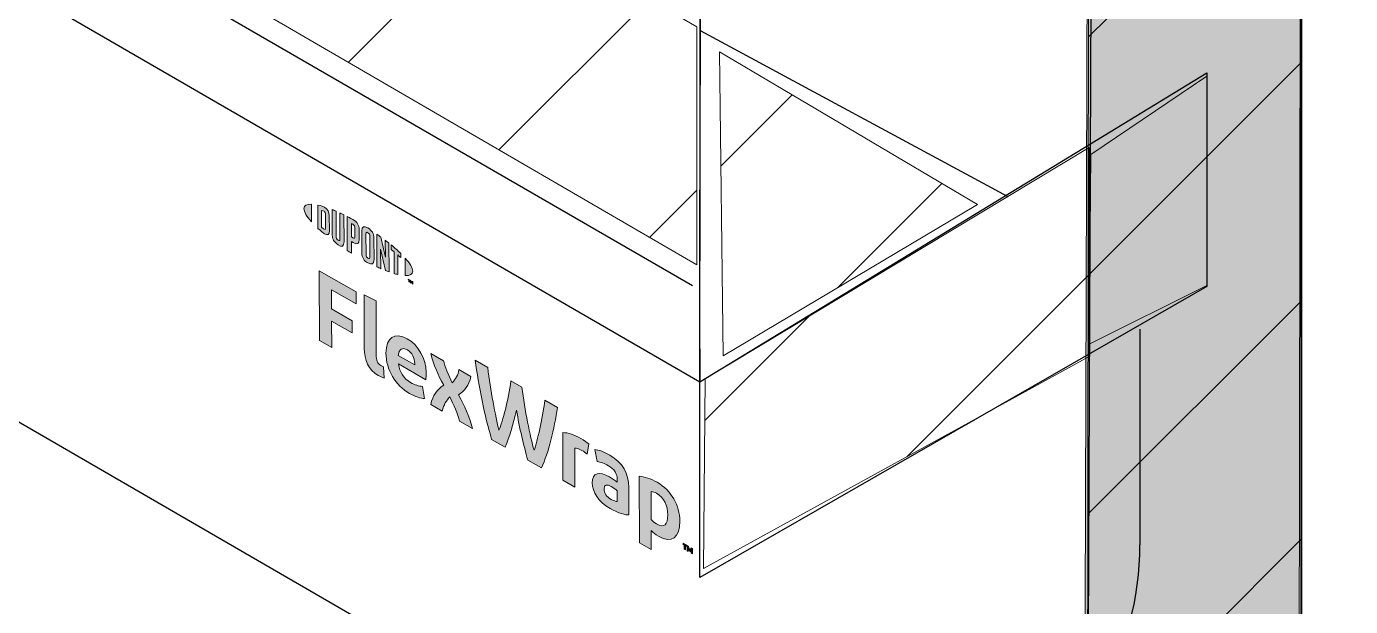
# Model space of a CAD drawing. Extents: x -1337 to 5791, y -3809 to 1769.
# Drawn here: x 3793.2 to 3871.8, y -2103.2 to -2068.7 of the extents above; entities that cross this region are included whole.
import ezdxf

# ---------------------------------------------------------------- set-up
doc = ezdxf.new("R2010")
doc.units = 0
doc.header["$MEASUREMENT"] = 0
for name, color, linetype, lineweight in [('.ATI-HATCH', 7, 'Continuous', 0), ('G-ANNO-TTLB', 7, 'Continuous', 0), ('Layer 12', 7, 'Continuous', 0), ('TYVEK', 7, 'Continuous', 0)]:
    doc.layers.add(name, color=color, linetype=linetype, lineweight=lineweight)
pattern_1 = [(45, (0, 0), (-7.071067, 7.07107), [])]

# ---------------------------------------------------------------- blocks, each defined once
blk = doc.blocks.new('Block_634')
at = {"layer": 'TYVEK', "color": 18, "lineweight": 25, "true_color": 0x000000}
for points in [[(3860.75, -2072.998)], [(3833.142, -2089.817)]]:
    blk.add_lwpolyline(points, dxfattribs=at)
blk = doc.blocks.new('Block_635')
at = {"layer": 'TYVEK', "color": 4, "lineweight": 25, "true_color": 0x00ffff}
blk.add_open_spline([(3856.24, -2109.472), (3856.446, -2109.162), (3856.644, -2108.843), (3856.833, -2108.516), (3858.418, -2105.776), (3859.252, -2102.667), (3859.252, -2099.503)], degree=3, knots=[0, 0, 0, 0, 1, 1, 1, 2, 2, 2, 2], dxfattribs=at)
blk.add_open_spline([(3832.239, -2115.083), (3840.517, -2119.872), (3851.021, -2117.333), (3856.24, -2109.472)], degree=3, dxfattribs=at)
blk = doc.blocks.new('Block_638')
at = {"layer": 'TYVEK', "color": 4, "lineweight": 25, "true_color": 0x00ffff}
for points in [[(3856.32, -2075.708), (3863.22, -2071.49), (3863.22, -2084.16), (3856.437, -2088.054)], [(3856.437, -2088.054), (3833.14, -2101.43), (3833.14, -2089.82), (3856.32, -2075.708)]]:
    blk.add_lwpolyline(points, dxfattribs=at)
blk = doc.blocks.new('Block_643')
at = {"layer": 'TYVEK', "true_color": 0x003b71, "transparency": 33554687}
h = blk.add_hatch(color=156, dxfattribs=at)
h.dxf.hatch_style = 2
edge = h.paths.add_edge_path()
edge.add_spline(control_points=[(3810.556, -2087.365), (3810.556, -2087.365), (3810.546, -2083.225), (3810.546, -2083.225), (3810.546, -2083.225), (3812.732, -2084.479), (3812.732, -2084.479), (3812.732, -2084.479), (3812.733, -2085.201), (3812.733, -2085.201), (3812.733, -2085.201), (3811.281, -2084.367), (3811.281, -2084.367), (3811.281, -2084.367), (3811.284, -2085.491), (3811.284, -2085.491), (3811.284, -2085.491), (3812.505, -2086.192), (3812.505, -2086.192), (3812.505, -2086.192), (3812.507, -2086.914), (3812.507, -2086.914), (3812.507, -2086.914), (3811.286, -2086.213), (3811.286, -2086.213), (3811.286, -2086.213), (3811.29, -2087.787), (3811.29, -2087.787), (3811.29, -2087.787), (3810.556, -2087.365), (3810.556, -2087.365)], knot_values=[0, 0, 0, 0, 1, 1, 1, 2, 2, 2, 3, 3, 3, 4, 4, 4, 5, 5, 5, 6, 6, 6, 7, 7, 7, 8, 8, 8, 9, 9, 9, 10, 10, 10, 10], degree=3, periodic=0)
h = blk.add_hatch(color=156, dxfattribs=at)
h.dxf.hatch_style = 2
edge = h.paths.add_edge_path()
edge.add_spline(control_points=[(3813.929, -2088.209), (3813.93, -2088.528), (3814.002, -2088.741), (3814.207, -2088.859), (3814.259, -2088.888), (3814.31, -2088.912), (3814.356, -2088.927), (3814.356, -2088.927), (3814.409, -2089.601), (3814.409, -2089.601), (3814.312, -2089.569), (3814.153, -2089.501), (3814.05, -2089.442), (3813.46, -2089.103), (3813.223, -2088.524), (3813.221, -2087.814), (3813.221, -2087.814), (3813.214, -2084.656), (3813.214, -2084.656), (3813.214, -2084.656), (3813.921, -2085.015), (3813.921, -2085.015), (3813.921, -2085.015), (3813.929, -2088.209), (3813.929, -2088.209)], knot_values=[0, 0, 0, 0, 1, 1, 1, 2, 2, 2, 3, 3, 3, 4, 4, 4, 5, 5, 5, 6, 6, 6, 7, 7, 7, 8, 8, 8, 8], degree=3, periodic=0)
h = blk.add_hatch(color=156, dxfattribs=at)
h.dxf.hatch_style = 2
edge = h.paths.add_edge_path()
edge.add_spline(control_points=[(3815.241, -2088.259), (3815.241, -2088.259), (3816.216, -2088.819), (3816.216, -2088.819), (3816.216, -2088.819), (3816.215, -2088.748), (3816.215, -2088.748), (3816.215, -2088.416), (3816.06, -2088.086), (3815.778, -2087.924), (3815.48, -2087.753), (3815.286, -2087.883), (3815.241, -2088.259)], knot_values=[0, 0, 0, 0, 1, 1, 1, 2, 2, 2, 3, 3, 3, 4, 4, 4, 4], degree=3, periodic=0)
edge = h.paths.add_edge_path()
edge.add_spline(control_points=[(3816.799, -2090.82), (3816.574, -2090.808), (3816.241, -2090.7), (3815.902, -2090.505), (3815.076, -2090.031), (3814.51, -2089.104), (3814.508, -2088.122), (3814.506, -2087.181), (3815.022, -2086.84), (3815.776, -2087.273), (3816.448, -2087.659), (3816.891, -2088.462), (3816.893, -2089.255), (3816.893, -2089.432), (3816.883, -2089.58), (3816.873, -2089.693), (3816.873, -2089.693), (3815.252, -2088.762), (3815.252, -2088.762), (3815.32, -2089.273), (3815.562, -2089.625), (3815.972, -2089.86), (3816.224, -2090.005), (3816.464, -2090.078), (3816.685, -2090.098), (3816.685, -2090.098), (3816.799, -2090.82), (3816.799, -2090.82)], knot_values=[0, 0, 0, 0, 1, 1, 1, 2, 2, 2, 3, 3, 3, 4, 4, 4, 5, 5, 5, 6, 6, 6, 7, 7, 7, 8, 8, 8, 9, 9, 9, 9], degree=3, periodic=0)
h = blk.add_hatch(color=156, dxfattribs=at)
h.dxf.hatch_style = 2
edge = h.paths.add_edge_path()
edge.add_spline(control_points=[(3817.94, -2090.021), (3817.595, -2089.386), (3817.322, -2088.822), (3817.162, -2088.139), (3817.162, -2088.139), (3817.926, -2088.578), (3817.926, -2088.578), (3817.993, -2088.882), (3818.22, -2089.414), (3818.447, -2089.881), (3818.636, -2089.665), (3818.799, -2089.41), (3818.834, -2089.099), (3818.834, -2089.099), (3819.552, -2089.511), (3819.552, -2089.511), (3819.42, -2090.05), (3819.196, -2090.352), (3818.812, -2090.587), (3819.183, -2091.278), (3819.435, -2091.837), (3819.647, -2092.584), (3819.647, -2092.584), (3818.882, -2092.146), (3818.882, -2092.146), (3818.774, -2091.752), (3818.516, -2091.161), (3818.3, -2090.712), (3818.106, -2090.926), (3817.922, -2091.175), (3817.851, -2091.554), (3817.851, -2091.554), (3817.164, -2091.159), (3817.164, -2091.159), (3817.291, -2090.617), (3817.531, -2090.282), (3817.94, -2090.021)], knot_values=[0, 0, 0, 0, 1, 1, 1, 2, 2, 2, 3, 3, 3, 4, 4, 4, 5, 5, 5, 6, 6, 6, 7, 7, 7, 8, 8, 8, 9, 9, 9, 10, 10, 10, 11, 11, 11, 12, 12, 12, 12], degree=3, periodic=0)
h = blk.add_hatch(color=156, dxfattribs=at)
h.dxf.hatch_style = 2
edge = h.paths.add_edge_path()
edge.add_spline(control_points=[(3823.941, -2090.915), (3823.941, -2090.915), (3824.69, -2091.345), (3824.69, -2091.345), (3824.498, -2092.611), (3824.164, -2094.043), (3823.73, -2094.929), (3823.73, -2094.929), (3822.925, -2094.466), (3822.925, -2094.466), (3822.672, -2093.583), (3822.444, -2092.583), (3822.252, -2091.504), (3822.059, -2092.363), (3821.841, -2093.105), (3821.586, -2093.698), (3821.586, -2093.698), (3820.781, -2093.235), (3820.781, -2093.235), (3820.367, -2091.864), (3819.999, -2090.028), (3819.806, -2088.541), (3819.806, -2088.541), (3820.55, -2088.968), (3820.55, -2088.968), (3820.712, -2090.307), (3821.003, -2091.874), (3821.215, -2092.687), (3821.434, -2092.122), (3821.774, -2090.958), (3821.92, -2089.754), (3821.92, -2089.754), (3822.576, -2090.131), (3822.576, -2090.131), (3822.733, -2091.509), (3823.07, -2093.061), (3823.298, -2093.883), (3823.501, -2093.309), (3823.79, -2092.074), (3823.941, -2090.915)], knot_values=[0, 0, 0, 0, 1, 1, 1, 2, 2, 2, 3, 3, 3, 4, 4, 4, 5, 5, 5, 6, 6, 6, 7, 7, 7, 8, 8, 8, 9, 9, 9, 10, 10, 10, 11, 11, 11, 12, 12, 12, 13, 13, 13, 13], degree=3, periodic=0)
h = blk.add_hatch(color=156, dxfattribs=at)
h.dxf.hatch_style = 2
edge = h.paths.add_edge_path()
edge.add_spline(control_points=[(3826.083, -2093.19), (3826.268, -2093.296), (3826.442, -2093.42), (3826.545, -2093.508), (3826.545, -2093.508), (3826.444, -2094.118), (3826.444, -2094.118), (3826.356, -2094.032), (3826.249, -2093.958), (3826.141, -2093.897), (3825.951, -2093.788), (3825.823, -2093.755), (3825.715, -2093.753), (3825.715, -2093.753), (3825.721, -2096.072), (3825.721, -2096.072), (3825.721, -2096.072), (3825.013, -2095.665), (3825.013, -2095.665), (3825.013, -2095.665), (3825.006, -2092.832), (3825.006, -2092.832), (3825.283, -2092.831), (3825.713, -2092.978), (3826.083, -2093.19)], knot_values=[0, 0, 0, 0, 1, 1, 1, 2, 2, 2, 3, 3, 3, 4, 4, 4, 5, 5, 5, 6, 6, 6, 7, 7, 7, 8, 8, 8, 8], degree=3, periodic=0)
h = blk.add_hatch(color=156, dxfattribs=at)
h.dxf.hatch_style = 2
edge = h.paths.add_edge_path()
edge.add_spline(control_points=[(3828.238, -2096.92), (3828.238, -2096.92), (3828.237, -2096.287), (3828.237, -2096.287), (3828.119, -2096.19), (3827.996, -2096.102), (3827.873, -2096.031), (3827.637, -2095.895), (3827.452, -2095.896), (3827.453, -2096.174), (3827.453, -2096.422), (3827.608, -2096.641), (3827.88, -2096.797), (3828.033, -2096.885), (3828.162, -2096.923), (3828.238, -2096.92)], knot_values=[0, 0, 0, 0, 1, 1, 1, 2, 2, 2, 3, 3, 3, 4, 4, 4, 5, 5, 5, 5], degree=3, periodic=0)
edge = h.paths.add_edge_path()
edge.add_spline(control_points=[(3827.809, -2097.341), (3827.106, -2096.938), (3826.751, -2096.338), (3826.75, -2095.806), (3826.749, -2095.22), (3827.163, -2095.116), (3827.779, -2095.463), (3827.923, -2095.546), (3828.107, -2095.675), (3828.236, -2095.773), (3828.236, -2095.773), (3828.235, -2095.631), (3828.235, -2095.631), (3828.234, -2095.27), (3828.055, -2094.995), (3827.711, -2094.798), (3827.485, -2094.668), (3827.244, -2094.571), (3827.034, -2094.551), (3827.034, -2094.551), (3826.904, -2093.839), (3826.904, -2093.839), (3827.124, -2093.859), (3827.478, -2093.991), (3827.791, -2094.171), (3828.545, -2094.604), (3828.921, -2095.28), (3828.923, -2096.079), (3828.923, -2096.079), (3828.927, -2097.723), (3828.927, -2097.723), (3828.717, -2097.727), (3828.322, -2097.636), (3827.809, -2097.341)], knot_values=[0, 0, 0, 0, 1, 1, 1, 2, 2, 2, 3, 3, 3, 4, 4, 4, 5, 5, 5, 6, 6, 6, 7, 7, 7, 8, 8, 8, 9, 9, 9, 10, 10, 10, 11, 11, 11, 11], degree=3, periodic=0)
h = blk.add_hatch(color=156, dxfattribs=at)
h.dxf.hatch_style = 2
edge = h.paths.add_edge_path()
edge.add_spline(control_points=[(3830.573, -2098.254), (3831.024, -2098.514), (3831.234, -2098.315), (3831.232, -2097.706), (3831.231, -2097.173), (3831.035, -2096.706), (3830.568, -2096.438), (3830.44, -2096.365), (3830.348, -2096.341), (3830.24, -2096.327), (3830.24, -2096.327), (3830.244, -2097.983), (3830.244, -2097.983), (3830.342, -2098.086), (3830.424, -2098.169), (3830.573, -2098.254)], knot_values=[0, 0, 0, 0, 1, 1, 1, 2, 2, 2, 3, 3, 3, 4, 4, 4, 5, 5, 5, 5], degree=3, periodic=0)
edge = h.paths.add_edge_path()
edge.add_spline(control_points=[(3830.677, -2098.976), (3830.497, -2098.873), (3830.374, -2098.778), (3830.246, -2098.652), (3830.246, -2098.652), (3830.249, -2099.775), (3830.249, -2099.775), (3830.249, -2099.775), (3829.546, -2099.372), (3829.546, -2099.372), (3829.546, -2099.372), (3829.536, -2095.426), (3829.536, -2095.426), (3829.828, -2095.44), (3830.238, -2095.575), (3830.603, -2095.785), (3831.444, -2096.268), (3831.948, -2097.148), (3831.95, -2098.094), (3831.953, -2099.064), (3831.477, -2099.435), (3830.677, -2098.976)], knot_values=[0, 0, 0, 0, 1, 1, 1, 2, 2, 2, 3, 3, 3, 4, 4, 4, 5, 5, 5, 6, 6, 6, 7, 7, 7, 7], degree=3, periodic=0)
h = blk.add_hatch(color=156, dxfattribs=at)
h.dxf.hatch_style = 2
edge = h.paths.add_edge_path()
edge.add_spline(control_points=[(3832.458, -2099.581), (3832.485, -2099.668), (3832.51, -2099.735), (3832.541, -2099.805), (3832.571, -2099.77), (3832.592, -2099.73), (3832.617, -2099.672), (3832.617, -2099.672), (3832.691, -2099.714), (3832.691, -2099.714), (3832.691, -2099.714), (3832.692, -2100.02), (3832.692, -2100.02), (3832.692, -2100.02), (3832.628, -2099.983), (3832.628, -2099.983), (3832.628, -2099.983), (3832.627, -2099.842), (3832.627, -2099.842), (3832.627, -2099.842), (3832.63, -2099.797), (3832.63, -2099.797), (3832.61, -2099.831), (3832.585, -2099.865), (3832.564, -2099.891), (3832.564, -2099.891), (3832.515, -2099.863), (3832.515, -2099.863), (3832.492, -2099.811), (3832.468, -2099.747), (3832.446, -2099.688), (3832.446, -2099.688), (3832.449, -2099.74), (3832.449, -2099.74), (3832.449, -2099.74), (3832.45, -2099.881), (3832.45, -2099.881), (3832.45, -2099.881), (3832.385, -2099.844), (3832.385, -2099.844), (3832.385, -2099.844), (3832.385, -2099.538), (3832.385, -2099.538), (3832.385, -2099.538), (3832.458, -2099.581), (3832.458, -2099.581)], knot_values=[0, 0, 0, 0, 1, 1, 1, 2, 2, 2, 3, 3, 3, 4, 4, 4, 5, 5, 5, 6, 6, 6, 7, 7, 7, 8, 8, 8, 9, 9, 9, 10, 10, 10, 11, 11, 11, 12, 12, 12, 13, 13, 13, 14, 14, 14, 15, 15, 15, 15], degree=3, periodic=0)
edge = h.paths.add_edge_path()
edge.add_spline(control_points=[(3832.212, -2099.507), (3832.212, -2099.507), (3832.141, -2099.466), (3832.141, -2099.466), (3832.141, -2099.466), (3832.141, -2099.399), (3832.141, -2099.399), (3832.141, -2099.399), (3832.355, -2099.522), (3832.355, -2099.522), (3832.355, -2099.522), (3832.355, -2099.589), (3832.355, -2099.589), (3832.355, -2099.589), (3832.284, -2099.548), (3832.284, -2099.548), (3832.284, -2099.548), (3832.285, -2099.786), (3832.285, -2099.786), (3832.285, -2099.786), (3832.213, -2099.745), (3832.213, -2099.745), (3832.213, -2099.745), (3832.212, -2099.507), (3832.212, -2099.507)], knot_values=[0, 0, 0, 0, 1, 1, 1, 2, 2, 2, 3, 3, 3, 4, 4, 4, 5, 5, 5, 6, 6, 6, 7, 7, 7, 8, 8, 8, 8], degree=3, periodic=0)
at = {"layer": 'TYVEK'}
for points, knots in [([(3810.556, -2087.365), (3810.556, -2087.365), (3810.546, -2083.225), (3810.546, -2083.225), (3810.546, -2083.225), (3812.732, -2084.479), (3812.732, -2084.479), (3812.732, -2084.479), (3812.733, -2085.201), (3812.733, -2085.201), (3812.733, -2085.201), (3811.281, -2084.367), (3811.281, -2084.367), (3811.281, -2084.367), (3811.284, -2085.491), (3811.284, -2085.491), (3811.284, -2085.491), (3812.505, -2086.192), (3812.505, -2086.192), (3812.505, -2086.192), (3812.507, -2086.914), (3812.507, -2086.914), (3812.507, -2086.914), (3811.286, -2086.213), (3811.286, -2086.213), (3811.286, -2086.213), (3811.29, -2087.787), (3811.29, -2087.787), (3811.29, -2087.787), (3810.556, -2087.365), (3810.556, -2087.365)], [0, 0, 0, 0, 1, 1, 1, 2, 2, 2, 3, 3, 3, 4, 4, 4, 5, 5, 5, 6, 6, 6, 7, 7, 7, 8, 8, 8, 9, 9, 9, 10, 10, 10, 10]), ([(3813.929, -2088.209), (3813.93, -2088.528), (3814.002, -2088.741), (3814.207, -2088.859), (3814.259, -2088.888), (3814.31, -2088.912), (3814.356, -2088.927), (3814.356, -2088.927), (3814.409, -2089.601), (3814.409, -2089.601), (3814.312, -2089.569), (3814.153, -2089.501), (3814.05, -2089.442), (3813.46, -2089.103), (3813.223, -2088.524), (3813.221, -2087.814), (3813.221, -2087.814), (3813.214, -2084.656), (3813.214, -2084.656), (3813.214, -2084.656), (3813.921, -2085.015), (3813.921, -2085.015), (3813.921, -2085.015), (3813.929, -2088.209), (3813.929, -2088.209)], [0, 0, 0, 0, 1, 1, 1, 2, 2, 2, 3, 3, 3, 4, 4, 4, 5, 5, 5, 6, 6, 6, 7, 7, 7, 8, 8, 8, 8]), ([(3816.799, -2090.82), (3816.574, -2090.808), (3816.241, -2090.7), (3815.902, -2090.505), (3815.076, -2090.031), (3814.51, -2089.104), (3814.508, -2088.122), (3814.506, -2087.181), (3815.022, -2086.84), (3815.776, -2087.273), (3816.448, -2087.659), (3816.891, -2088.462), (3816.893, -2089.255), (3816.893, -2089.432), (3816.883, -2089.58), (3816.873, -2089.693), (3816.873, -2089.693), (3815.252, -2088.762), (3815.252, -2088.762), (3815.32, -2089.273), (3815.562, -2089.625), (3815.972, -2089.86), (3816.224, -2090.005), (3816.464, -2090.078), (3816.685, -2090.098), (3816.685, -2090.098), (3816.799, -2090.82), (3816.799, -2090.82)], [0, 0, 0, 0, 1, 1, 1, 2, 2, 2, 3, 3, 3, 4, 4, 4, 5, 5, 5, 6, 6, 6, 7, 7, 7, 8, 8, 8, 9, 9, 9, 9]), ([(3815.241, -2088.259), (3815.241, -2088.259), (3816.216, -2088.819), (3816.216, -2088.819), (3816.216, -2088.819), (3816.215, -2088.748), (3816.215, -2088.748), (3816.215, -2088.416), (3816.06, -2088.086), (3815.778, -2087.924), (3815.48, -2087.753), (3815.286, -2087.883), (3815.241, -2088.259)], [0, 0, 0, 0, 1, 1, 1, 2, 2, 2, 3, 3, 3, 4, 4, 4, 4]), ([(3817.94, -2090.021), (3817.595, -2089.386), (3817.322, -2088.822), (3817.162, -2088.139), (3817.162, -2088.139), (3817.926, -2088.578), (3817.926, -2088.578), (3817.993, -2088.882), (3818.22, -2089.414), (3818.447, -2089.881), (3818.636, -2089.665), (3818.799, -2089.41), (3818.834, -2089.099), (3818.834, -2089.099), (3819.552, -2089.511), (3819.552, -2089.511), (3819.42, -2090.05), (3819.196, -2090.352), (3818.812, -2090.587), (3819.183, -2091.278), (3819.435, -2091.837), (3819.647, -2092.584), (3819.647, -2092.584), (3818.882, -2092.146), (3818.882, -2092.146), (3818.774, -2091.752), (3818.516, -2091.161), (3818.3, -2090.712), (3818.106, -2090.926), (3817.922, -2091.175), (3817.851, -2091.554), (3817.851, -2091.554), (3817.164, -2091.159), (3817.164, -2091.159), (3817.291, -2090.617), (3817.531, -2090.282), (3817.94, -2090.021)], [0, 0, 0, 0, 1, 1, 1, 2, 2, 2, 3, 3, 3, 4, 4, 4, 5, 5, 5, 6, 6, 6, 7, 7, 7, 8, 8, 8, 9, 9, 9, 10, 10, 10, 11, 11, 11, 12, 12, 12, 12]), ([(3823.941, -2090.915), (3823.941, -2090.915), (3824.69, -2091.345), (3824.69, -2091.345), (3824.498, -2092.611), (3824.164, -2094.043), (3823.73, -2094.929), (3823.73, -2094.929), (3822.925, -2094.466), (3822.925, -2094.466), (3822.672, -2093.583), (3822.444, -2092.583), (3822.252, -2091.504), (3822.059, -2092.363), (3821.841, -2093.105), (3821.586, -2093.698), (3821.586, -2093.698), (3820.781, -2093.235), (3820.781, -2093.235), (3820.367, -2091.864), (3819.999, -2090.028), (3819.806, -2088.541), (3819.806, -2088.541), (3820.55, -2088.968), (3820.55, -2088.968), (3820.712, -2090.307), (3821.003, -2091.874), (3821.215, -2092.687), (3821.434, -2092.122), (3821.774, -2090.958), (3821.92, -2089.754), (3821.92, -2089.754), (3822.576, -2090.131), (3822.576, -2090.131), (3822.733, -2091.509), (3823.07, -2093.061), (3823.298, -2093.883), (3823.501, -2093.309), (3823.79, -2092.074), (3823.941, -2090.915)], [0, 0, 0, 0, 1, 1, 1, 2, 2, 2, 3, 3, 3, 4, 4, 4, 5, 5, 5, 6, 6, 6, 7, 7, 7, 8, 8, 8, 9, 9, 9, 10, 10, 10, 11, 11, 11, 12, 12, 12, 13, 13, 13, 13]), ([(3826.083, -2093.19), (3826.268, -2093.296), (3826.442, -2093.42), (3826.545, -2093.508), (3826.545, -2093.508), (3826.444, -2094.118), (3826.444, -2094.118), (3826.356, -2094.032), (3826.249, -2093.958), (3826.141, -2093.897), (3825.951, -2093.788), (3825.823, -2093.755), (3825.715, -2093.753), (3825.715, -2093.753), (3825.721, -2096.072), (3825.721, -2096.072), (3825.721, -2096.072), (3825.013, -2095.665), (3825.013, -2095.665), (3825.013, -2095.665), (3825.006, -2092.832), (3825.006, -2092.832), (3825.283, -2092.831), (3825.713, -2092.978), (3826.083, -2093.19)], [0, 0, 0, 0, 1, 1, 1, 2, 2, 2, 3, 3, 3, 4, 4, 4, 5, 5, 5, 6, 6, 6, 7, 7, 7, 8, 8, 8, 8]), ([(3827.809, -2097.341), (3827.106, -2096.938), (3826.751, -2096.338), (3826.75, -2095.806), (3826.749, -2095.22), (3827.163, -2095.116), (3827.779, -2095.463), (3827.923, -2095.546), (3828.107, -2095.675), (3828.236, -2095.773), (3828.236, -2095.773), (3828.235, -2095.631), (3828.235, -2095.631), (3828.234, -2095.27), (3828.055, -2094.995), (3827.711, -2094.798), (3827.485, -2094.668), (3827.244, -2094.571), (3827.034, -2094.551), (3827.034, -2094.551), (3826.904, -2093.839), (3826.904, -2093.839), (3827.124, -2093.859), (3827.478, -2093.991), (3827.791, -2094.171), (3828.545, -2094.604), (3828.921, -2095.28), (3828.923, -2096.079), (3828.923, -2096.079), (3828.927, -2097.723), (3828.927, -2097.723), (3828.717, -2097.727), (3828.322, -2097.636), (3827.809, -2097.341)], [0, 0, 0, 0, 1, 1, 1, 2, 2, 2, 3, 3, 3, 4, 4, 4, 5, 5, 5, 6, 6, 6, 7, 7, 7, 8, 8, 8, 9, 9, 9, 10, 10, 10, 11, 11, 11, 11]), ([(3830.677, -2098.976), (3830.497, -2098.873), (3830.374, -2098.778), (3830.246, -2098.652), (3830.246, -2098.652), (3830.249, -2099.775), (3830.249, -2099.775), (3830.249, -2099.775), (3829.546, -2099.372), (3829.546, -2099.372), (3829.546, -2099.372), (3829.536, -2095.426), (3829.536, -2095.426), (3829.828, -2095.44), (3830.238, -2095.575), (3830.603, -2095.785), (3831.444, -2096.268), (3831.948, -2097.148), (3831.95, -2098.094), (3831.953, -2099.064), (3831.477, -2099.435), (3830.677, -2098.976)], [0, 0, 0, 0, 1, 1, 1, 2, 2, 2, 3, 3, 3, 4, 4, 4, 5, 5, 5, 6, 6, 6, 7, 7, 7, 7]), ([(3828.238, -2096.92), (3828.238, -2096.92), (3828.237, -2096.287), (3828.237, -2096.287), (3828.119, -2096.19), (3827.996, -2096.102), (3827.873, -2096.031), (3827.637, -2095.895), (3827.452, -2095.896), (3827.453, -2096.174), (3827.453, -2096.422), (3827.608, -2096.641), (3827.88, -2096.797), (3828.033, -2096.885), (3828.162, -2096.923), (3828.238, -2096.92)], [0, 0, 0, 0, 1, 1, 1, 2, 2, 2, 3, 3, 3, 4, 4, 4, 5, 5, 5, 5]), ([(3830.573, -2098.254), (3831.024, -2098.514), (3831.234, -2098.315), (3831.232, -2097.706), (3831.231, -2097.173), (3831.035, -2096.706), (3830.568, -2096.438), (3830.44, -2096.365), (3830.348, -2096.341), (3830.24, -2096.327), (3830.24, -2096.327), (3830.244, -2097.983), (3830.244, -2097.983), (3830.342, -2098.086), (3830.424, -2098.169), (3830.573, -2098.254)], [0, 0, 0, 0, 1, 1, 1, 2, 2, 2, 3, 3, 3, 4, 4, 4, 5, 5, 5, 5]), ([(3832.212, -2099.507), (3832.212, -2099.507), (3832.141, -2099.466), (3832.141, -2099.466), (3832.141, -2099.466), (3832.141, -2099.399), (3832.141, -2099.399), (3832.141, -2099.399), (3832.355, -2099.522), (3832.355, -2099.522), (3832.355, -2099.522), (3832.355, -2099.589), (3832.355, -2099.589), (3832.355, -2099.589), (3832.284, -2099.548), (3832.284, -2099.548), (3832.284, -2099.548), (3832.285, -2099.786), (3832.285, -2099.786), (3832.285, -2099.786), (3832.213, -2099.745), (3832.213, -2099.745), (3832.213, -2099.745), (3832.212, -2099.507), (3832.212, -2099.507)], [0, 0, 0, 0, 1, 1, 1, 2, 2, 2, 3, 3, 3, 4, 4, 4, 5, 5, 5, 6, 6, 6, 7, 7, 7, 8, 8, 8, 8]), ([(3832.458, -2099.581), (3832.485, -2099.668), (3832.51, -2099.735), (3832.541, -2099.805), (3832.571, -2099.77), (3832.592, -2099.73), (3832.617, -2099.672), (3832.617, -2099.672), (3832.691, -2099.714), (3832.691, -2099.714), (3832.691, -2099.714), (3832.692, -2100.02), (3832.692, -2100.02), (3832.692, -2100.02), (3832.628, -2099.983), (3832.628, -2099.983), (3832.628, -2099.983), (3832.627, -2099.842), (3832.627, -2099.842), (3832.627, -2099.842), (3832.63, -2099.797), (3832.63, -2099.797), (3832.61, -2099.831), (3832.585, -2099.865), (3832.564, -2099.891), (3832.564, -2099.891), (3832.515, -2099.863), (3832.515, -2099.863), (3832.492, -2099.811), (3832.468, -2099.747), (3832.446, -2099.688), (3832.446, -2099.688), (3832.449, -2099.74), (3832.449, -2099.74), (3832.449, -2099.74), (3832.45, -2099.881), (3832.45, -2099.881), (3832.45, -2099.881), (3832.385, -2099.844), (3832.385, -2099.844), (3832.385, -2099.844), (3832.385, -2099.538), (3832.385, -2099.538), (3832.385, -2099.538), (3832.458, -2099.581), (3832.458, -2099.581)], [0, 0, 0, 0, 1, 1, 1, 2, 2, 2, 3, 3, 3, 4, 4, 4, 5, 5, 5, 6, 6, 6, 7, 7, 7, 8, 8, 8, 9, 9, 9, 10, 10, 10, 11, 11, 11, 12, 12, 12, 13, 13, 13, 14, 14, 14, 15, 15, 15, 15])]:
    blk.add_open_spline(points, degree=3, knots=knots, dxfattribs=at)
blk = doc.blocks.new('Block_644')
at = {"layer": 'TYVEK', "true_color": 0x003b71, "transparency": 33554687}
h = blk.add_hatch(color=156, dxfattribs=at)
h.dxf.hatch_style = 2
edge = h.paths.add_edge_path()
edge.add_spline(control_points=[(3809.644, -2079.546), (3809.644, -2079.737), (3809.805, -2080.007), (3810.085, -2080.321), (3810.085, -2080.321), (3810.082, -2079.281), (3810.082, -2079.281), (3809.803, -2079.272), (3809.643, -2079.357), (3809.644, -2079.546)], knot_values=[0, 0, 0, 0, 1, 1, 1, 2, 2, 2, 3, 3, 3, 3], degree=3, periodic=0)
h = blk.add_hatch(color=156, dxfattribs=at)
h.dxf.hatch_style = 2
edge = h.paths.add_edge_path()
edge.add_spline(control_points=[(3810.925, -2080.706), (3810.925, -2080.786), (3810.884, -2080.789), (3810.834, -2080.76), (3810.795, -2080.738), (3810.736, -2080.687), (3810.687, -2080.644), (3810.687, -2080.644), (3810.685, -2079.65), (3810.685, -2079.65), (3810.733, -2079.663), (3810.793, -2079.681), (3810.832, -2079.703), (3810.881, -2079.732), (3810.923, -2079.782), (3810.923, -2079.862), (3810.923, -2079.862), (3810.925, -2080.706), (3810.925, -2080.706)], knot_values=[0, 0, 0, 0, 1, 1, 1, 2, 2, 2, 3, 3, 3, 4, 4, 4, 5, 5, 5, 6, 6, 6, 6], degree=3, periodic=0)
edge = h.paths.add_edge_path()
edge.add_spline(control_points=[(3810.863, -2079.462), (3810.785, -2079.417), (3810.673, -2079.379), (3810.469, -2079.335), (3810.469, -2079.335), (3810.472, -2080.713), (3810.472, -2080.713), (3810.652, -2080.878), (3810.789, -2080.994), (3810.867, -2081.039), (3811.047, -2081.142), (3811.148, -2081.073), (3811.148, -2080.869), (3811.148, -2080.869), (3811.146, -2079.955), (3811.146, -2079.955), (3811.145, -2079.751), (3811.043, -2079.566), (3810.863, -2079.462)], knot_values=[0, 0, 0, 0, 1, 1, 1, 2, 2, 2, 3, 3, 3, 4, 4, 4, 5, 5, 5, 6, 6, 6, 6], degree=3, periodic=0)
h = blk.add_hatch(color=156, dxfattribs=at)
h.dxf.hatch_style = 2
edge = h.paths.add_edge_path()
edge.add_spline(control_points=[(3811.776, -2081.356), (3811.776, -2081.435), (3811.752, -2081.472), (3811.666, -2081.411), (3811.581, -2081.35), (3811.558, -2081.296), (3811.558, -2081.201), (3811.558, -2081.201), (3811.554, -2079.702), (3811.554, -2079.702), (3811.498, -2079.676), (3811.372, -2079.624), (3811.319, -2079.602), (3811.319, -2079.602), (3811.322, -2081.119), (3811.322, -2081.119), (3811.323, -2081.361), (3811.425, -2081.514), (3811.666, -2081.684), (3811.887, -2081.84), (3812.022, -2081.789), (3812.022, -2081.521), (3812.022, -2081.521), (3812.018, -2079.918), (3812.018, -2079.918), (3811.972, -2079.895), (3811.82, -2079.823), (3811.772, -2079.801), (3811.772, -2079.801), (3811.776, -2081.356), (3811.776, -2081.356)], knot_values=[0, 0, 0, 0, 1, 1, 1, 2, 2, 2, 3, 3, 3, 4, 4, 4, 5, 5, 5, 6, 6, 6, 7, 7, 7, 8, 8, 8, 9, 9, 9, 10, 10, 10, 10], degree=3, periodic=0)
h = blk.add_hatch(color=156, dxfattribs=at)
h.dxf.hatch_style = 2
edge = h.paths.add_edge_path()
edge.add_spline(control_points=[(3812.67, -2081.212), (3812.671, -2081.298), (3812.644, -2081.327), (3812.544, -2081.27), (3812.544, -2081.27), (3812.458, -2081.221), (3812.458, -2081.221), (3812.458, -2081.221), (3812.456, -2080.424), (3812.456, -2080.424), (3812.495, -2080.444), (3812.515, -2080.455), (3812.538, -2080.469), (3812.646, -2080.531), (3812.669, -2080.591), (3812.669, -2080.679), (3812.669, -2080.679), (3812.67, -2081.212), (3812.67, -2081.212)], knot_values=[0, 0, 0, 0, 1, 1, 1, 2, 2, 2, 3, 3, 3, 4, 4, 4, 5, 5, 5, 6, 6, 6, 6], degree=3, periodic=0)
edge = h.paths.add_edge_path()
edge.add_spline(control_points=[(3812.552, -2080.195), (3812.509, -2080.171), (3812.353, -2080.087), (3812.21, -2080.015), (3812.21, -2080.015), (3812.215, -2082.033), (3812.215, -2082.033), (3812.263, -2082.064), (3812.391, -2082.145), (3812.46, -2082.187), (3812.46, -2082.187), (3812.459, -2081.501), (3812.459, -2081.501), (3812.459, -2081.501), (3812.555, -2081.556), (3812.555, -2081.556), (3812.813, -2081.703), (3812.919, -2081.632), (3812.919, -2081.375), (3812.919, -2081.375), (3812.917, -2080.781), (3812.917, -2080.781), (3812.917, -2080.53), (3812.796, -2080.335), (3812.552, -2080.195)], knot_values=[0, 0, 0, 0, 1, 1, 1, 2, 2, 2, 3, 3, 3, 4, 4, 4, 5, 5, 5, 6, 6, 6, 7, 7, 7, 8, 8, 8, 8], degree=3, periodic=0)
h = blk.add_hatch(color=156, dxfattribs=at)
h.dxf.hatch_style = 2
edge = h.paths.add_edge_path()
edge.add_spline(control_points=[(3813.55, -2082.421), (3813.551, -2082.5), (3813.528, -2082.529), (3813.441, -2082.481), (3813.351, -2082.433), (3813.327, -2082.375), (3813.326, -2082.292), (3813.326, -2082.292), (3813.323, -2081.034), (3813.323, -2081.034), (3813.323, -2080.951), (3813.347, -2080.919), (3813.437, -2080.974), (3813.524, -2081.027), (3813.547, -2081.083), (3813.547, -2081.162), (3813.547, -2081.162), (3813.55, -2082.421), (3813.55, -2082.421)], knot_values=[0, 0, 0, 0, 1, 1, 1, 2, 2, 2, 3, 3, 3, 4, 4, 4, 5, 5, 5, 6, 6, 6, 6], degree=3, periodic=0)
edge = h.paths.add_edge_path()
edge.add_spline(control_points=[(3813.436, -2080.692), (3813.208, -2080.548), (3813.073, -2080.586), (3813.074, -2080.852), (3813.074, -2080.852), (3813.077, -2082.172), (3813.077, -2082.172), (3813.077, -2082.453), (3813.201, -2082.639), (3813.441, -2082.765), (3813.677, -2082.888), (3813.8, -2082.856), (3813.799, -2082.557), (3813.799, -2082.557), (3813.796, -2081.297), (3813.796, -2081.297), (3813.795, -2081.013), (3813.684, -2080.848), (3813.436, -2080.692)], knot_values=[0, 0, 0, 0, 1, 1, 1, 2, 2, 2, 3, 3, 3, 4, 4, 4, 5, 5, 5, 6, 6, 6, 6], degree=3, periodic=0)
h = blk.add_hatch(color=156, dxfattribs=at)
h.dxf.hatch_style = 2
edge = h.paths.add_edge_path()
edge.add_spline(control_points=[(3814.48, -2082.414), (3814.48, -2082.414), (3814.205, -2081.231), (3814.205, -2081.231), (3814.131, -2081.177), (3814.041, -2081.114), (3813.972, -2081.067), (3813.972, -2081.067), (3813.976, -2083.004), (3813.976, -2083.004), (3814.025, -2083.026), (3814.149, -2083.081), (3814.213, -2083.109), (3814.213, -2083.109), (3814.191, -2081.956), (3814.191, -2081.956), (3814.191, -2081.956), (3814.482, -2083.219), (3814.482, -2083.219), (3814.543, -2083.243), (3814.633, -2083.276), (3814.692, -2083.297), (3814.692, -2083.297), (3814.688, -2081.595), (3814.688, -2081.595), (3814.626, -2081.546), (3814.515, -2081.46), (3814.461, -2081.42), (3814.461, -2081.42), (3814.48, -2082.414), (3814.48, -2082.414)], knot_values=[0, 0, 0, 0, 1, 1, 1, 2, 2, 2, 3, 3, 3, 4, 4, 4, 5, 5, 5, 6, 6, 6, 7, 7, 7, 8, 8, 8, 9, 9, 9, 10, 10, 10, 10], degree=3, periodic=0)
h = blk.add_hatch(color=156, dxfattribs=at)
h.dxf.hatch_style = 2
edge = h.paths.add_edge_path()
edge.add_spline(control_points=[(3814.81, -2081.963), (3814.871, -2082.01), (3814.931, -2082.058), (3814.99, -2082.107), (3814.99, -2082.107), (3814.993, -2083.395), (3814.993, -2083.395), (3815.046, -2083.411), (3815.146, -2083.438), (3815.213, -2083.454), (3815.213, -2083.454), (3815.21, -2082.294), (3815.21, -2082.294), (3815.274, -2082.35), (3815.334, -2082.404), (3815.389, -2082.453), (3815.389, -2082.453), (3815.389, -2082.205), (3815.389, -2082.205), (3815.215, -2082.035), (3815.028, -2081.871), (3814.809, -2081.693), (3814.809, -2081.693), (3814.81, -2081.963), (3814.81, -2081.963)], knot_values=[0, 0, 0, 0, 1, 1, 1, 2, 2, 2, 3, 3, 3, 4, 4, 4, 5, 5, 5, 6, 6, 6, 7, 7, 7, 8, 8, 8, 8], degree=3, periodic=0)
h = blk.add_hatch(color=156, dxfattribs=at)
h.dxf.hatch_style = 2
edge = h.paths.add_edge_path()
edge.add_spline(control_points=[(3816.095, -2083.25), (3816.095, -2083.441), (3815.935, -2083.526), (3815.656, -2083.519), (3815.656, -2083.519), (3815.653, -2082.479), (3815.653, -2082.479), (3815.933, -2082.792), (3816.094, -2083.061), (3816.095, -2083.25)], knot_values=[0, 0, 0, 0, 1, 1, 1, 2, 2, 2, 3, 3, 3, 3], degree=3, periodic=0)
h = blk.add_hatch(color=156, dxfattribs=at)
h.dxf.hatch_style = 2
edge = h.paths.add_edge_path()
edge.add_spline(control_points=[(3815.966, -2083.801), (3815.966, -2083.801), (3815.992, -2083.816), (3815.992, -2083.816), (3815.992, -2083.816), (3816.032, -2083.909), (3816.032, -2083.909), (3816.032, -2083.909), (3816.071, -2083.861), (3816.071, -2083.861), (3816.071, -2083.861), (3816.096, -2083.876), (3816.096, -2083.876), (3816.096, -2083.876), (3816.097, -2084.025), (3816.097, -2084.025), (3816.097, -2084.025), (3816.073, -2084.012), (3816.073, -2084.012), (3816.073, -2084.012), (3816.072, -2083.905), (3816.072, -2083.905), (3816.072, -2083.905), (3816.032, -2083.954), (3816.032, -2083.954), (3816.032, -2083.954), (3816.03, -2083.952), (3816.03, -2083.952), (3816.03, -2083.952), (3815.99, -2083.858), (3815.99, -2083.858), (3815.99, -2083.858), (3815.99, -2083.964), (3815.99, -2083.964), (3815.99, -2083.964), (3815.966, -2083.95), (3815.966, -2083.95), (3815.966, -2083.95), (3815.966, -2083.801), (3815.966, -2083.801)], knot_values=[0, 0, 0, 0, 1, 1, 1, 2, 2, 2, 3, 3, 3, 4, 4, 4, 5, 5, 5, 6, 6, 6, 7, 7, 7, 8, 8, 8, 9, 9, 9, 10, 10, 10, 11, 11, 11, 12, 12, 12, 13, 13, 13, 13], degree=3, periodic=0)
edge = h.paths.add_edge_path()
edge.add_spline(control_points=[(3815.873, -2083.774), (3815.873, -2083.774), (3815.833, -2083.75), (3815.833, -2083.75), (3815.833, -2083.75), (3815.833, -2083.724), (3815.833, -2083.724), (3815.833, -2083.724), (3815.938, -2083.785), (3815.938, -2083.785), (3815.938, -2083.785), (3815.938, -2083.811), (3815.938, -2083.811), (3815.938, -2083.811), (3815.898, -2083.788), (3815.898, -2083.788), (3815.898, -2083.788), (3815.898, -2083.911), (3815.898, -2083.911), (3815.898, -2083.911), (3815.873, -2083.897), (3815.873, -2083.897), (3815.873, -2083.897), (3815.873, -2083.774), (3815.873, -2083.774)], knot_values=[0, 0, 0, 0, 1, 1, 1, 2, 2, 2, 3, 3, 3, 4, 4, 4, 5, 5, 5, 6, 6, 6, 7, 7, 7, 8, 8, 8, 8], degree=3, periodic=0)
at = {"layer": 'TYVEK'}
for points, knots in [([(3809.644, -2079.546), (3809.644, -2079.737), (3809.805, -2080.007), (3810.085, -2080.321), (3810.085, -2080.321), (3810.082, -2079.281), (3810.082, -2079.281), (3809.803, -2079.272), (3809.643, -2079.357), (3809.644, -2079.546)], [0, 0, 0, 0, 1, 1, 1, 2, 2, 2, 3, 3, 3, 3]), ([(3810.863, -2079.462), (3810.785, -2079.417), (3810.673, -2079.379), (3810.469, -2079.335), (3810.469, -2079.335), (3810.472, -2080.713), (3810.472, -2080.713), (3810.652, -2080.878), (3810.789, -2080.994), (3810.867, -2081.039), (3811.047, -2081.142), (3811.148, -2081.073), (3811.148, -2080.869), (3811.148, -2080.869), (3811.146, -2079.955), (3811.146, -2079.955), (3811.145, -2079.751), (3811.043, -2079.566), (3810.863, -2079.462)], [0, 0, 0, 0, 1, 1, 1, 2, 2, 2, 3, 3, 3, 4, 4, 4, 5, 5, 5, 6, 6, 6, 6]), ([(3810.925, -2080.706), (3810.925, -2080.786), (3810.884, -2080.789), (3810.834, -2080.76), (3810.795, -2080.738), (3810.736, -2080.687), (3810.687, -2080.644), (3810.687, -2080.644), (3810.685, -2079.65), (3810.685, -2079.65), (3810.733, -2079.663), (3810.793, -2079.681), (3810.832, -2079.703), (3810.881, -2079.732), (3810.923, -2079.782), (3810.923, -2079.862), (3810.923, -2079.862), (3810.925, -2080.706), (3810.925, -2080.706)], [0, 0, 0, 0, 1, 1, 1, 2, 2, 2, 3, 3, 3, 4, 4, 4, 5, 5, 5, 6, 6, 6, 6]), ([(3811.776, -2081.356), (3811.776, -2081.435), (3811.752, -2081.472), (3811.666, -2081.411), (3811.581, -2081.35), (3811.558, -2081.296), (3811.558, -2081.201), (3811.558, -2081.201), (3811.554, -2079.702), (3811.554, -2079.702), (3811.498, -2079.676), (3811.372, -2079.624), (3811.319, -2079.602), (3811.319, -2079.602), (3811.322, -2081.119), (3811.322, -2081.119), (3811.323, -2081.361), (3811.425, -2081.514), (3811.666, -2081.684), (3811.887, -2081.84), (3812.022, -2081.789), (3812.022, -2081.521), (3812.022, -2081.521), (3812.018, -2079.918), (3812.018, -2079.918), (3811.972, -2079.895), (3811.82, -2079.823), (3811.772, -2079.801), (3811.772, -2079.801), (3811.776, -2081.356), (3811.776, -2081.356)], [0, 0, 0, 0, 1, 1, 1, 2, 2, 2, 3, 3, 3, 4, 4, 4, 5, 5, 5, 6, 6, 6, 7, 7, 7, 8, 8, 8, 9, 9, 9, 10, 10, 10, 10]), ([(3812.552, -2080.195), (3812.509, -2080.171), (3812.353, -2080.087), (3812.21, -2080.015), (3812.21, -2080.015), (3812.215, -2082.033), (3812.215, -2082.033), (3812.263, -2082.064), (3812.391, -2082.145), (3812.46, -2082.187), (3812.46, -2082.187), (3812.459, -2081.501), (3812.459, -2081.501), (3812.459, -2081.501), (3812.555, -2081.556), (3812.555, -2081.556), (3812.813, -2081.703), (3812.919, -2081.632), (3812.919, -2081.375), (3812.919, -2081.375), (3812.917, -2080.781), (3812.917, -2080.781), (3812.917, -2080.53), (3812.796, -2080.335), (3812.552, -2080.195)], [0, 0, 0, 0, 1, 1, 1, 2, 2, 2, 3, 3, 3, 4, 4, 4, 5, 5, 5, 6, 6, 6, 7, 7, 7, 8, 8, 8, 8]), ([(3812.67, -2081.212), (3812.671, -2081.298), (3812.644, -2081.327), (3812.544, -2081.27), (3812.544, -2081.27), (3812.458, -2081.221), (3812.458, -2081.221), (3812.458, -2081.221), (3812.456, -2080.424), (3812.456, -2080.424), (3812.495, -2080.444), (3812.515, -2080.455), (3812.538, -2080.469), (3812.646, -2080.531), (3812.669, -2080.591), (3812.669, -2080.679), (3812.669, -2080.679), (3812.67, -2081.212), (3812.67, -2081.212)], [0, 0, 0, 0, 1, 1, 1, 2, 2, 2, 3, 3, 3, 4, 4, 4, 5, 5, 5, 6, 6, 6, 6]), ([(3813.436, -2080.692), (3813.208, -2080.548), (3813.073, -2080.586), (3813.074, -2080.852), (3813.074, -2080.852), (3813.077, -2082.172), (3813.077, -2082.172), (3813.077, -2082.453), (3813.201, -2082.639), (3813.441, -2082.765), (3813.677, -2082.888), (3813.8, -2082.856), (3813.799, -2082.557), (3813.799, -2082.557), (3813.796, -2081.297), (3813.796, -2081.297), (3813.795, -2081.013), (3813.684, -2080.848), (3813.436, -2080.692)], [0, 0, 0, 0, 1, 1, 1, 2, 2, 2, 3, 3, 3, 4, 4, 4, 5, 5, 5, 6, 6, 6, 6]), ([(3813.55, -2082.421), (3813.551, -2082.5), (3813.528, -2082.529), (3813.441, -2082.481), (3813.351, -2082.433), (3813.327, -2082.375), (3813.326, -2082.292), (3813.326, -2082.292), (3813.323, -2081.034), (3813.323, -2081.034), (3813.323, -2080.951), (3813.347, -2080.919), (3813.437, -2080.974), (3813.524, -2081.027), (3813.547, -2081.083), (3813.547, -2081.162), (3813.547, -2081.162), (3813.55, -2082.421), (3813.55, -2082.421)], [0, 0, 0, 0, 1, 1, 1, 2, 2, 2, 3, 3, 3, 4, 4, 4, 5, 5, 5, 6, 6, 6, 6]), ([(3814.48, -2082.414), (3814.48, -2082.414), (3814.205, -2081.231), (3814.205, -2081.231), (3814.131, -2081.177), (3814.041, -2081.114), (3813.972, -2081.067), (3813.972, -2081.067), (3813.976, -2083.004), (3813.976, -2083.004), (3814.025, -2083.026), (3814.149, -2083.081), (3814.213, -2083.109), (3814.213, -2083.109), (3814.191, -2081.956), (3814.191, -2081.956), (3814.191, -2081.956), (3814.482, -2083.219), (3814.482, -2083.219), (3814.543, -2083.243), (3814.633, -2083.276), (3814.692, -2083.297), (3814.692, -2083.297), (3814.688, -2081.595), (3814.688, -2081.595), (3814.626, -2081.546), (3814.515, -2081.46), (3814.461, -2081.42), (3814.461, -2081.42), (3814.48, -2082.414), (3814.48, -2082.414)], [0, 0, 0, 0, 1, 1, 1, 2, 2, 2, 3, 3, 3, 4, 4, 4, 5, 5, 5, 6, 6, 6, 7, 7, 7, 8, 8, 8, 9, 9, 9, 10, 10, 10, 10]), ([(3814.81, -2081.963), (3814.871, -2082.01), (3814.931, -2082.058), (3814.99, -2082.107), (3814.99, -2082.107), (3814.993, -2083.395), (3814.993, -2083.395), (3815.046, -2083.411), (3815.146, -2083.438), (3815.213, -2083.454), (3815.213, -2083.454), (3815.21, -2082.294), (3815.21, -2082.294), (3815.274, -2082.35), (3815.334, -2082.404), (3815.389, -2082.453), (3815.389, -2082.453), (3815.389, -2082.205), (3815.389, -2082.205), (3815.215, -2082.035), (3815.028, -2081.871), (3814.809, -2081.693), (3814.809, -2081.693), (3814.81, -2081.963), (3814.81, -2081.963)], [0, 0, 0, 0, 1, 1, 1, 2, 2, 2, 3, 3, 3, 4, 4, 4, 5, 5, 5, 6, 6, 6, 7, 7, 7, 8, 8, 8, 8]), ([(3816.095, -2083.25), (3816.095, -2083.441), (3815.935, -2083.526), (3815.656, -2083.519), (3815.656, -2083.519), (3815.653, -2082.479), (3815.653, -2082.479), (3815.933, -2082.792), (3816.094, -2083.061), (3816.095, -2083.25)], [0, 0, 0, 0, 1, 1, 1, 2, 2, 2, 3, 3, 3, 3]), ([(3815.873, -2083.774), (3815.873, -2083.774), (3815.833, -2083.75), (3815.833, -2083.75), (3815.833, -2083.75), (3815.833, -2083.724), (3815.833, -2083.724), (3815.833, -2083.724), (3815.938, -2083.785), (3815.938, -2083.785), (3815.938, -2083.785), (3815.938, -2083.811), (3815.938, -2083.811), (3815.938, -2083.811), (3815.898, -2083.788), (3815.898, -2083.788), (3815.898, -2083.788), (3815.898, -2083.911), (3815.898, -2083.911), (3815.898, -2083.911), (3815.873, -2083.897), (3815.873, -2083.897), (3815.873, -2083.897), (3815.873, -2083.774), (3815.873, -2083.774)], [0, 0, 0, 0, 1, 1, 1, 2, 2, 2, 3, 3, 3, 4, 4, 4, 5, 5, 5, 6, 6, 6, 7, 7, 7, 8, 8, 8, 8]), ([(3815.966, -2083.801), (3815.966, -2083.801), (3815.992, -2083.816), (3815.992, -2083.816), (3815.992, -2083.816), (3816.032, -2083.909), (3816.032, -2083.909), (3816.032, -2083.909), (3816.071, -2083.861), (3816.071, -2083.861), (3816.071, -2083.861), (3816.096, -2083.876), (3816.096, -2083.876), (3816.096, -2083.876), (3816.097, -2084.025), (3816.097, -2084.025), (3816.097, -2084.025), (3816.073, -2084.012), (3816.073, -2084.012), (3816.073, -2084.012), (3816.072, -2083.905), (3816.072, -2083.905), (3816.072, -2083.905), (3816.032, -2083.954), (3816.032, -2083.954), (3816.032, -2083.954), (3816.03, -2083.952), (3816.03, -2083.952), (3816.03, -2083.952), (3815.99, -2083.858), (3815.99, -2083.858), (3815.99, -2083.858), (3815.99, -2083.964), (3815.99, -2083.964), (3815.99, -2083.964), (3815.966, -2083.95), (3815.966, -2083.95), (3815.966, -2083.95), (3815.966, -2083.801), (3815.966, -2083.801)], [0, 0, 0, 0, 1, 1, 1, 2, 2, 2, 3, 3, 3, 4, 4, 4, 5, 5, 5, 6, 6, 6, 7, 7, 7, 8, 8, 8, 9, 9, 9, 10, 10, 10, 11, 11, 11, 12, 12, 12, 13, 13, 13, 13])]:
    blk.add_open_spline(points, degree=3, knots=knots, dxfattribs=at)
blk = doc.blocks.new('Block_642')
at = {"layer": 'TYVEK'}
for name in ['Block_644', 'Block_643']:
    blk.add_blockref(name, (0, 0), dxfattribs=at)

msp = doc.modelspace()

# ---------------------------------------------------------------- hatches: boundary and pattern name
at = {"layer": '.ATI-HATCH', "true_color": 0x808080, "transparency": 33554483}
msp.add_hatch(color=8, dxfattribs=at).paths.add_polyline_path([(3856.646, -1895.88), (3869.002, -1903.425), (3868.65, -2148.438), (3855.877, -2140.843)])
at = {"layer": 'G-ANNO-TTLB', "true_color": 0xff00ff, "transparency": 33554687}
h = msp.add_hatch(color=6, dxfattribs=at)
edge = h.paths.add_edge_path()
edge.add_spline(control_points=[(5472, -3692.604), (5472, -3692.604), (2542.482, -3692.604), (2542.482, -3692.604), (2542.482, -3692.604), (2542.482, -1235.604), (2542.482, -1235.604), (2542.482, -1235.604), (5472, -1235.604), (5472, -1235.604), (5472, -1235.604), (5472, -3692.604), (5472, -3692.604)], knot_values=[0, 0, 0, 0, 1, 1, 1, 2, 2, 2, 3, 3, 3, 4, 4, 4, 4], degree=3, periodic=0)
edge = h.paths.add_edge_path()
edge.add_spline(control_points=[(2551.482, -1244.604), (2551.482, -1244.604), (2551.482, -3683.604), (2551.482, -3683.604), (2551.482, -3683.604), (5463, -3683.604), (5463, -3683.604), (5463, -3683.604), (5463, -1244.604), (5463, -1244.604), (5463, -1244.604), (2551.482, -1244.604), (2551.482, -1244.604)], knot_values=[0, 0, 0, 0, 1, 1, 1, 2, 2, 2, 3, 3, 3, 4, 4, 4, 4], degree=3, periodic=0)
edge.add_line((2551.482, -1244.604), (2551.482, -1244.604))
at = {"layer": 'Layer 12', "true_color": 0x000000, "transparency": 33554687}
h = msp.add_hatch(dxfattribs=at)
h.set_pattern_fill('_U', color=18, scale=10, angle=44.99999, style=2, pattern_type=0)
h.set_pattern_definition(pattern_1)
h.paths.add_polyline_path([(3868.828, -2147.65), (3856.107, -2140.076), (3856.415, -1904.827), (3868.771, -1912.371)])
h = msp.add_hatch(dxfattribs=at)
h.set_pattern_fill('_U', color=18, scale=10, angle=44.99999, style=2, pattern_type=0)
h.set_pattern_definition(pattern_1)
h.paths.add_polyline_path([(3832.958, -2068.748), (3832.958, -2082.887), (3757.254, -2038.896), (3769.456, -2031.948)])
h = msp.add_hatch(dxfattribs=at)
h.set_pattern_fill('_U', color=18, scale=10, angle=44.99999, style=2, pattern_type=0)
h.set_pattern_definition(pattern_1)
h.paths.add_polyline_path([(3834.309, -2070.245), (3849.616, -2079.305), (3834.522, -2088.271)])
at = {"layer": 'Layer 12', "true_color": 0x000000, "transparency": 33554457}
h = msp.add_hatch(dxfattribs=at)
h.set_pattern_fill('_U', color=18, scale=10, angle=44.99999, style=2, pattern_type=0)
h.set_pattern_definition(pattern_1)
h.paths.add_polyline_path([(3863.22, -2071.69), (3863.22, -2084.1), (3856.239, -2087.578), (3856.339, -2076.328)])
at = {"layer": 'Layer 12', "true_color": 0x000000, "transparency": 33554687}
h = msp.add_hatch(dxfattribs=at)
h.set_pattern_fill('_U', color=18, scale=10, angle=44.99999, style=2, pattern_type=0)
h.set_pattern_definition(pattern_1)
h.paths.add_polyline_path([(3856.239, -2075.907), (3856.239, -2088.317), (3833.36, -2100.9), (3833.46, -2089.65)])

# ---------------------------------------------------------------- linework, layer by layer
at = {"layer": '.ATI-HATCH'}
msp.add_lwpolyline([(3856.646, -1895.88), (3869.002, -1903.425), (3868.65, -2148.438), (3855.877, -2140.843)], close=True, dxfattribs=at)
at = {"layer": 'G-ANNO-TTLB'}
for points in [[(5472, -3692.604), (5472, -3692.604), (2542.482, -3692.604), (2542.482, -3692.604), (2542.482, -3692.604), (2542.482, -1235.604), (2542.482, -1235.604), (2542.482, -1235.604), (5472, -1235.604), (5472, -1235.604), (5472, -1235.604), (5472, -3692.604), (5472, -3692.604)], [(2551.482, -1244.604), (2551.482, -1244.604), (2551.482, -3683.604), (2551.482, -3683.604), (2551.482, -3683.604), (5463, -3683.604), (5463, -3683.604), (5463, -3683.604), (5463, -1244.604), (5463, -1244.604), (5463, -1244.604), (2551.482, -1244.604), (2551.482, -1244.604)]]:
    msp.add_open_spline(points, degree=3, knots=[0, 0, 0, 0, 1, 1, 1, 2, 2, 2, 3, 3, 3, 4, 4, 4, 4], dxfattribs=at)
at = {"layer": 'Layer 12'}
for points in [[(3868.828, -2147.65), (3856.107, -2140.076), (3856.415, -1904.827), (3868.771, -1912.371)], [(3832.958, -2068.748), (3832.958, -2082.887), (3757.254, -2038.896), (3769.456, -2031.948)], [(3834.309, -2070.245), (3849.616, -2079.305), (3834.522, -2088.271)], [(3863.22, -2071.69), (3863.22, -2084.1), (3856.239, -2087.578), (3856.339, -2076.328)], [(3856.239, -2075.907), (3856.239, -2088.317), (3833.36, -2100.9), (3833.46, -2089.65)]]:
    msp.add_lwpolyline(points, close=True, dxfattribs=at)
at = {"layer": 'TYVEK', "color": 18, "lineweight": 25, "true_color": 0x000000}
for p, q in [((3856.054, -2140.453), (3857.018, -1905.843)), ((3868.877, -1912.402), (3868.828, -2148.048)), ((3833.142, -2089.817), (3833.192, -1918.881))]:
    msp.add_line(p, q, dxfattribs=at)
at = {"layer": 'TYVEK', "color": 4, "lineweight": 25, "true_color": 0x00ffff}
for p, q in [((3756.032, -2039.762), (3832.692, -2084.109)), ((3833.138, -2087.865), (3833.192, -2051.157)), ((3792.364, -2066.228), (3833.142, -2089.817)), ((3833.148, -2068.974), (3851.421, -2078.831)), ((3832.239, -2115.083), (3768.116, -2077.989)), ((3859.252, -2086.697), (3859.252, -2099.503)), ((3833.138, -2087.865), (3833.142, -2089.817))]:
    msp.add_line(p, q, dxfattribs=at)
at = {"layer": 'TYVEK', "color": 33, "lineweight": 25, "true_color": 0xcc9966}
msp.add_lwpolyline([(3865.133, -2086.697)], dxfattribs=at)

# ---------------------------------------------------------------- block references
at = {"layer": 'TYVEK'}
for name in ['Block_638', 'Block_634', 'Block_642', 'Block_635']:
    msp.add_blockref(name, (0, 0), dxfattribs=at)

doc.saveas('drawing.dxf')
